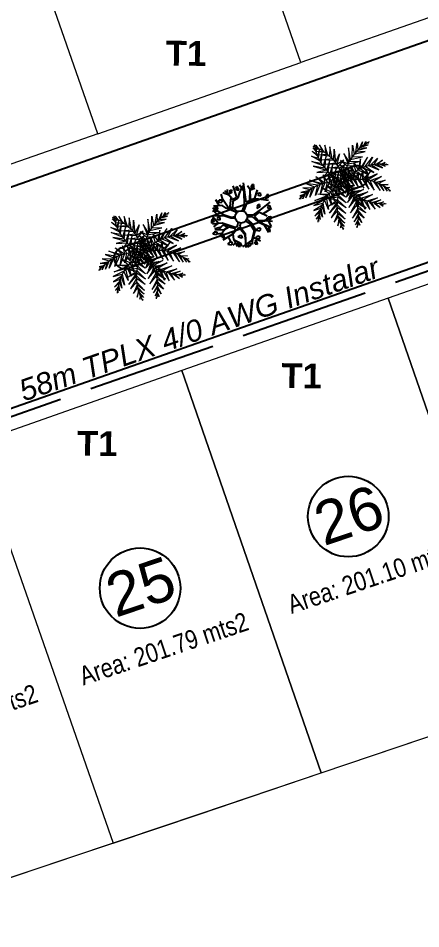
# Model space of a CAD drawing. Extents: x 604418 to 606014, y 1310869 to 1312555.
# Drawn here: x 605744.37 to 605763.08, y 1311073.15 to 1311115.45 of the extents above; entities that cross this region are included whole.
import ezdxf

# ---------------------------------------------------------------- set-up
doc = ezdxf.new("R2010")
doc.units = 0
doc.header["$MEASUREMENT"] = 0
doc.linetypes.add('ACAD_ISO02W100', pattern=[15, 12, -3])
doc.linetypes.add('HIDDEN', pattern=[0.375, 0.25, -0.125])
doc.layers.get('0').update_dxf_attribs({"color": 10})
doc.layers.add('1-Cartografia', color=7, linetype='Continuous', lineweight=13)
doc.layers.add('LBT a Instalar', color=6, linetype='HIDDEN', lineweight=9)
for name, color, linetype in [('ARBOLES', 102, 'Continuous'), ('DETALLES', 7, 'Continuous'), ('PALME-1', 82, 'Continuous')]:
    doc.layers.add(name, color=color, linetype=linetype)
doc.styles.add('ROTULOS', font='arial.ttf', dxfattribs={"height": 3})
doc.styles.add('TSN - Arial Narrow', font='ARIALN.TTF')

# ---------------------------------------------------------------- blocks, each defined once
blk = doc.blocks.new('A$C48C97B70')
at = {"layer": 'PALME-1', "lineweight": 5}
for p, q in [((2.072, 6.54), (2.171, 6.533)), ((2.216, 6.497), (2.072, 6.54)), ((2.109, 6.384), (2.41, 6.325)), ((2.556, 6.176), (2.109, 6.384)), ((2.171, 6.148), (2.687, 6.026)), ((2.793, 5.89), (2.171, 6.148)), ((2.315, 6.6), (2.309, 6.418)), ((2.41, 6.325), (2.315, 6.6)), ((2.552, 6.547), (2.605, 6.122)), ((2.687, 6.026), (2.552, 6.547)), ((2.903, 6.407), (2.793, 5.89)), ((2.912, 5.72), (2.903, 6.407)), ((3.221, 6.198), (3.009, 5.561)), ((3.129, 5.334), (3.221, 6.198)), ((3.21, 5.152), (3.477, 5.948)), ((3.477, 5.948), (3.277, 4.976)), ((2.251, 5.877), (2.912, 5.72)), ((3.009, 5.561), (2.251, 5.877)), ((2.388, 5.472), (3.129, 5.334)), ((3.21, 5.152), (2.388, 5.472)), ((3.277, 4.976), (3.756, 5.506)), ((3.756, 5.506), (3.328, 4.818)), ((2.535, 5.1), (3.277, 4.976)), ((3.328, 4.818), (2.535, 5.1)), ((2.683, 4.767), (3.377, 4.635)), ((3.409, 4.484), (2.683, 4.767)), ((3.909, 4.977), (3.328, 4.818)), ((3.377, 4.635), (3.909, 4.977)), ((3.925, 4.65), (3.409, 4.484)), ((3.435, 4.33), (3.925, 4.65)), ((5.099, 4.709), (4.7, 4.004)), ((4.863, 4.035), (5.099, 4.709)), ((5.621, 4.675), (4.863, 4.035)), ((5.049, 4.06), (5.621, 4.675)), ((0.788, 4.157), (1.318, 3.745)), ((1.572, 3.782), (0.788, 4.157)), ((1.109, 4.315), (1.959, 3.803)), ((1.771, 3.798), (1.109, 4.315)), ((1.619, 4.431), (2.125, 3.798)), ((1.959, 3.803), (1.619, 4.431)), ((2.169, 4.399), (2.125, 3.798)), ((2.314, 3.783), (2.169, 4.399)), ((2.483, 4.305), (2.467, 3.763)), ((2.621, 3.736), (2.483, 4.305)), ((2.742, 4.179), (2.773, 3.702)), ((2.911, 3.665), (2.742, 4.179)), ((2.871, 4.392), (3.435, 4.33)), ((3.454, 4.176), (2.871, 4.392)), ((2.956, 4.034), (3.027, 3.628)), ((3.19, 3.57), (2.956, 4.034)), ((3.012, 4.138), (3.464, 4.032)), ((3.469, 3.911), (3.012, 4.138)), ((3.893, 4.364), (3.454, 4.176)), ((3.464, 4.032), (3.893, 4.364)), ((3.468, 3.739), (3.827, 4.113)), ((3.827, 4.113), (3.469, 3.911)), ((3.685, 3.61), (3.842, 4.104)), ((3.842, 4.104), (3.836, 3.693)), ((3.945, 3.747), (4.03, 4.282)), ((4.03, 4.282), (4.076, 3.806)), ((4.221, 3.864), (4.266, 4.448)), ((4.266, 4.448), (4.368, 3.915)), ((4.516, 3.959), (4.561, 4.59)), ((4.561, 4.59), (4.7, 4.004)), ((4.7, 4.004), (5.327, 3.442)), ((5.327, 3.442), (4.863, 4.035)), ((5.049, 4.06), (5.724, 3.492)), ((5.248, 4.076), (5.963, 4.571)), ((5.724, 3.492), (5.248, 4.076)), ((5.963, 4.571), (5.505, 4.079)), ((5.505, 4.079), (6.145, 3.565)), ((5.691, 4.07), (6.298, 4.391)), ((6.145, 3.565), (5.691, 4.07)), ((6.298, 4.391), (5.897, 4.047)), ((5.897, 4.047), (6.422, 3.625)), ((6.068, 4.019), (6.59, 4.15)), ((6.422, 3.625), (6.068, 4.019)), ((6.59, 4.15), (6.19, 3.993)), ((6.261, 3.976), (6.658, 3.683)), ((6.462, 3.919), (6.749, 3.967)), ((6.749, 3.967), (6.592, 3.874)), ((0.172, 3.309), (0.083, 3.188)), ((0.108, 3.437), (0.277, 3.37)), ((0.398, 3.434), (0.108, 3.437)), ((0.236, 3.642), (0.655, 3.551)), ((0.772, 3.596), (0.236, 3.642)), ((0.588, 3.523), (0.242, 3.171)), ((0.242, 3.171), (0.398, 3.434)), ((0.485, 3.926), (0.936, 3.651)), ((1.136, 3.706), (0.485, 3.926)), ((0.936, 3.651), (0.485, 3.15)), ((0.485, 3.15), (0.772, 3.596)), ((1.318, 3.745), (0.768, 3.135)), ((0.768, 3.135), (1.136, 3.706)), ((1.771, 3.798), (1.195, 3.13)), ((1.195, 3.13), (1.572, 3.782)), ((1.595, 3.144), (1.959, 3.803)), ((2.125, 3.798), (1.595, 3.144)), ((1.958, 3.173), (2.314, 3.783)), ((2.467, 3.763), (1.958, 3.173)), ((2.375, 3.225), (2.621, 3.736)), ((2.773, 3.702), (2.375, 3.225)), ((2.661, 3.273), (2.911, 3.665)), ((3.027, 3.628), (2.661, 3.273)), ((2.982, 3.339), (3.19, 3.57)), ((3.302, 3.524), (2.982, 3.339)), ((3.181, 3.857), (3.468, 3.739)), ((3.462, 3.617), (3.181, 3.857)), ((3.333, 3.347), (3.387, 2.981)), ((3.494, 3.304), (3.845, 3.186)), ((3.581, 3.546), (3.927, 3.415)), ((3.927, 3.415), (3.685, 3.61)), ((3.836, 3.693), (4.254, 3.401)), ((4.254, 3.401), (3.945, 3.747)), ((4.076, 3.806), (4.544, 3.399)), ((4.544, 3.399), (4.221, 3.864)), ((4.368, 3.915), (4.964, 3.413)), ((4.964, 3.413), (4.516, 3.959)), ((6.658, 3.683), (6.462, 3.919)), ((6.706, 3.831), (6.813, 3.725)), ((6.813, 3.725), (6.759, 3.809)), ((0.083, 3.188), (0.123, 3.278)), ((2.305, 2.87), (2.804, 2.657)), ((2.885, 2.79), (2.305, 2.87)), ((2.517, 3.065), (2.973, 2.919)), ((3.058, 3.034), (2.517, 3.065)), ((3.248, 3.258), (2.731, 3.212)), ((2.731, 3.212), (3.134, 3.129)), ((2.804, 2.657), (3.166, 1.967)), ((3.27, 2.374), (2.885, 2.79)), ((2.973, 2.919), (3.27, 2.374)), ((3.331, 2.658), (3.058, 3.034)), ((3.134, 3.129), (3.331, 2.658)), ((3.387, 2.981), (3.248, 3.258)), ((3.534, 3.189), (3.34, 2.708)), ((3.34, 2.708), (3.598, 3.029)), ((3.647, 2.918), (3.373, 2.451)), ((3.373, 2.451), (3.71, 2.789)), ((3.785, 2.652), (3.45, 2.173)), ((3.845, 3.186), (3.534, 3.189)), ((3.598, 3.029), (4.106, 2.989)), ((4.106, 2.989), (3.647, 2.918)), ((3.71, 2.789), (4.331, 2.805)), ((4.331, 2.805), (3.785, 2.652)), ((1.792, 1.596), (2.581, 2.199)), ((2.516, 2.023), (1.792, 1.596)), ((1.871, 2.113), (2.646, 2.352)), ((2.581, 2.199), (1.871, 2.113)), ((2.103, 2.613), (2.646, 2.352)), ((2.729, 2.522), (2.103, 2.613)), ((2.516, 2.023), (2.926, 1.242)), ((3.06, 1.619), (2.581, 2.199)), ((2.646, 2.352), (3.06, 1.619)), ((3.166, 1.967), (2.729, 2.522)), ((3.45, 2.173), (3.866, 2.519)), ((3.953, 2.391), (3.586, 1.876)), ((3.586, 1.876), (4.066, 2.239)), ((3.866, 2.519), (4.646, 2.527)), ((3.926, 1.441), (4.066, 2.239)), ((4.172, 2.112), (3.926, 1.441)), ((4.646, 2.527), (3.953, 2.391)), ((4.066, 2.239), (4.908, 2.274)), ((4.908, 2.274), (4.172, 2.112)), ((4.35, 1.136), (4.172, 2.112)), ((4.3, 1.974), (5.183, 1.983)), ((5.183, 1.983), (4.444, 1.835)), ((2.457, 1.832), (1.821, 1.24)), ((1.821, 1.24), (2.399, 1.582)), ((2.369, 1.398), (1.925, 0.874)), ((2.764, 0.846), (2.369, 1.398)), ((2.399, 1.582), (2.764, 0.846)), ((2.926, 1.242), (2.457, 1.832)), ((4.3, 1.974), (4.35, 1.136)), ((4.444, 1.835), (4.68, 0.999)), ((4.68, 0.999), (4.639, 1.669)), ((4.639, 1.669), (5.461, 1.659)), ((5.461, 1.659), (4.789, 1.558)), ((4.789, 1.558), (5.053, 0.924)), ((5.053, 0.924), (4.963, 1.444)), ((4.963, 1.444), (5.636, 1.437)), ((5.636, 1.437), (5.112, 1.358)), ((5.112, 1.358), (5.431, 0.925)), ((1.925, 0.874), (2.347, 1.192)), ((2.338, 1.019), (2.097, 0.538)), ((2.097, 0.538), (2.337, 0.894)), ((2.647, 0.589), (2.338, 1.019)), ((2.338, 0.821), (2.539, 0.37)), ((2.347, 1.192), (2.647, 0.589)), ((5.431, 0.925), (5.223, 1.3)), ((5.289, 1.268), (5.782, 1.241)), ((5.782, 1.241), (5.48, 1.184)), ((5.48, 1.184), (5.67, 0.964)), ((5.67, 0.964), (5.609, 1.136)), ((5.724, 1.097), (5.874, 1.11)), ((5.874, 1.11), (5.78, 1.08)), ((2.351, 0.612), (2.242, 0.343)), ((2.242, 0.343), (2.366, 0.476)), ((2.539, 0.37), (2.351, 0.612)), ((2.384, 0.355), (2.464, 0.229)), ((2.464, 0.229), (2.394, 0.298))]:
    blk.add_line(p, q, dxfattribs=at)
for points in [[(2.17, 6.478), (2.241, 6.61), (2.176, 6.535)], [(2.17, 5.812), (1.897, 6.276), (2.16, 5.937)], [(2.155, 6.219), (2.027, 6.48), (2.16, 6.356)], [(2.156, 6.01), (2.325, 6.474), (2.155, 6.219)], [(2.191, 5.641), (2.448, 6.263), (2.17, 5.812)], [(2.271, 5.255), (2.584, 6.015), (2.227, 5.436)], [(2.346, 5.01), (1.67, 5.556), (2.271, 5.255)], [(2.227, 5.436), (1.748, 5.928), (2.191, 5.641)], [(2.418, 4.824), (2.773, 5.631), (2.346, 5.01)], [(4.256, 4.754), (4.053, 5.439), (4.142, 4.634)], [(4.393, 4.884), (4.496, 5.717), (4.256, 4.754)], [(4.545, 5.014), (4.834, 5.833), (4.75, 5.166)], [(4.907, 5.267), (5.211, 5.884), (5.087, 5.37)], [(5.087, 5.37), (5.76, 5.335), (5.242, 5.447)], [(5.242, 5.447), (5.588, 5.859), (5.357, 5.498)], [(5.424, 5.526), (5.918, 5.521), (5.621, 5.597)], [(5.621, 5.597), (5.824, 5.804), (5.752, 5.637)], [(5.87, 5.669), (6.018, 5.646), (5.926, 5.682)], [(2.418, 4.824), (1.666, 5.198), (2.495, 4.652)], [(2.495, 4.652), (1.781, 4.688), (2.57, 4.504)], [(2.57, 4.504), (2.932, 5.265), (2.495, 4.652)], [(2.749, 4.211), (3.062, 4.925), (2.665, 4.34)], [(3.836, 4.239), (3.531, 4.739), (3.925, 4.367)], [(4.019, 4.489), (3.686, 5.027), (4.142, 4.634)], [(4.142, 4.634), (4.98, 4.546), (4.256, 4.754)], [(4.393, 4.884), (5.273, 4.819), (4.545, 5.014)], [(4.75, 5.166), (5.571, 5.125), (4.907, 5.267)], [(2.665, 4.34), (2.047, 4.205), (2.57, 4.504)], [(2.84, 4.084), (2.267, 3.963), (2.749, 4.211)], [(3.03, 3.852), (2.492, 3.783), (2.936, 3.961)], [(2.936, 3.961), (3.195, 4.526), (2.84, 4.084)], [(3.112, 3.763), (3.275, 4.247), (3.03, 3.852)], [(3.551, 3.72), (3.388, 4.212), (3.624, 3.876)], [(3.681, 3.983), (3.437, 4.467), (3.752, 4.108)], [(3.624, 3.876), (4.134, 3.884), (3.681, 3.983)], [(3.752, 4.108), (4.371, 4.052), (3.836, 4.239)], [(3.925, 4.367), (4.703, 4.31), (4.019, 4.489)], [(2.338, 3.057), (1.86, 3.471), (2.176, 2.959)], [(2.614, 3.199), (2.169, 3.579), (2.474, 3.131)], [(2.892, 3.311), (2.453, 3.629), (2.757, 3.26)], [(3.173, 3.397), (2.712, 3.637), (3.007, 3.35)], [(3.235, 3.642), (2.716, 3.653), (3.112, 3.763)], [(3.007, 3.35), (2.918, 2.847), (2.892, 3.311)], [(3.291, 3.426), (3.14, 3.089), (3.173, 3.397)], [(3.325, 3.56), (3.354, 3.929), (3.235, 3.642)], [(3.524, 3.316), (3.359, 2.985), (3.577, 3.207)], [(3.504, 3.607), (3.861, 3.703), (3.551, 3.72)], [(3.608, 3.461), (3.828, 3.163), (3.73, 3.458)], [(3.73, 3.458), (4.128, 3.79), (3.902, 3.447)], [(3.902, 3.447), (4.096, 2.975), (4.023, 3.434)], [(4.023, 3.434), (4.383, 3.838), (4.165, 3.413)], [(4.165, 3.413), (4.34, 2.817), (4.318, 3.383)], [(4.318, 3.383), (4.671, 3.85), (4.469, 3.347)], [(4.469, 3.347), (4.701, 2.603), (4.618, 3.304)], [(4.618, 3.304), (4.996, 3.811), (4.797, 3.243)], [(4.951, 3.181), (5.513, 3.622), (4.797, 3.243)], [(5.122, 3.102), (5.935, 3.312), (4.951, 3.181)], [(1.889, 2.751), (1.05, 2.782), (2.039, 2.865)], [(2.039, 2.865), (1.395, 3.175), (2.176, 2.959)], [(1.889, 2.751), (1.814, 1.872), (1.737, 2.622)], [(2.176, 2.959), (2.13, 2.118), (2.039, 2.865)], [(2.474, 3.131), (2.407, 2.354), (2.338, 3.057)], [(2.757, 3.26), (2.714, 2.641), (2.614, 3.199)], [(3.735, 2.799), (3.284, 2.372), (3.778, 2.649)], [(3.645, 3.048), (3.314, 2.661), (3.689, 2.935)], [(3.577, 3.207), (4.054, 3.003), (3.645, 3.048)], [(3.689, 2.935), (4.213, 2.799), (3.735, 2.799)], [(3.778, 2.649), (4.355, 2.548), (3.815, 2.498)], [(4.797, 3.243), (5.023, 2.432), (4.951, 3.181)], [(5.122, 3.102), (5.384, 2.259), (5.298, 3.008)], [(5.298, 3.008), (6.166, 3.04), (5.516, 2.873)], [(5.516, 2.873), (5.778, 2.094), (5.667, 2.764)], [(5.667, 2.764), (6.352, 2.708), (5.829, 2.634)], [(1.198, 2.002), (0.737, 1.726), (1.13, 1.897)], [(1.429, 2.305), (0.772, 2.102), (1.299, 2.143)], [(1.737, 2.622), (0.883, 2.467), (1.554, 2.443)], [(1.299, 2.143), (1.227, 1.473), (1.198, 2.002)], [(1.554, 2.443), (1.465, 1.626), (1.429, 2.305)], [(3.872, 2.159), (3.253, 1.588), (3.887, 1.994)], [(3.815, 2.498), (3.259, 1.952), (3.845, 2.347)], [(3.845, 2.347), (4.468, 2.241), (3.872, 2.159)], [(3.887, 1.994), (4.536, 1.694), (3.872, 2.159)], [(3.895, 1.806), (4.452, 1.178), (3.887, 1.994)], [(5.829, 2.634), (6.043, 1.995), (5.957, 2.518)], [(5.957, 2.518), (6.468, 2.348), (6.047, 2.431)], [(6.097, 2.378), (6.274, 1.917), (6.236, 2.221)], [(6.236, 2.221), (6.503, 2.108), (6.321, 2.114)], [(6.394, 2.016), (6.426, 1.87), (6.427, 1.969)], [(0.99, 1.652), (0.753, 1.484), (0.93, 1.529)], [(0.88, 1.418), (0.879, 1.268), (0.858, 1.364)], [(1.092, 1.835), (1.018, 1.347), (0.99, 1.652)], [(3.895, 1.806), (3.264, 1.188), (3.891, 1.606)], [(3.87, 1.351), (3.296, 0.762), (3.843, 1.166)], [(3.891, 1.606), (4.315, 0.848), (3.87, 1.351)], [(3.8, 0.963), (3.329, 0.481), (3.756, 0.796)], [(3.756, 0.796), (3.836, 0.264), (3.718, 0.676)], [(3.843, 1.166), (4.104, 0.531), (3.8, 0.963)], [(3.694, 0.607), (3.365, 0.24), (3.618, 0.413)], [(3.507, 0.179), (3.392, 0.083), (3.48, 0.128)], [(3.618, 0.413), (3.639, 0.123), (3.562, 0.288)]]:
    blk.add_lwpolyline(points, dxfattribs=at)
for centre, start, end in [((5.589, 6.144), 171.01045, 231.44645), ((6.694, 2.334), 100.47619, 160.91219), ((4.041, 0.074), 99.94926, 160.38526), ((0.46, 1.763), 329.11631, 29.5523), ((3.594, 0.025), 32.00062, 92.43661)]:
    blk.add_arc(centre, 3.435, start, end, dxfattribs=at)
at = {"layer": 'PALME-1', "lineweight": 5, "extrusion": (0, 0, -1)}
for centre, major_axis, start_param, end_param in [((0.035, 3.843), (2.429, 2.429), -0.156897, 0.89791), ((1.947, 0.368), (-2.429, 2.429), 0.182844, 1.237651), ((5.421, 0.645), (-2.429, 2.429), 0.173647, 1.228454), ((5.771, 0.927), (2.429, 2.429), 3.700109, 4.754916), ((6.759, 4.372), (-2.429, 2.429), 4.173367, 5.228174)]:
    blk.add_ellipse(centre, major_axis=major_axis, ratio=1, start_param=start_param, end_param=end_param, dxfattribs=at)
blk = doc.blocks.new('p_arbol04')
at = {"layer": 'ARBOLES'}
for p, q in [((-1.138, 1.515), (-1.476, 1.85)), ((-1.41, 1.113), (-1.364, 1.898)), ((-1.003, 0.765), (-1.206, 2.042)), ((-0.408, 1.55), (-1.03, 2.13)), ((-0.623, 1.751), (-0.408, 2.362)), ((-0.178, 0.97), (0.051, 1.875)), ((0.051, 1.875), (0.346, 2.362)), ((0.761, 1.696), (0.543, 2.316)), ((0.739, 1.388), (0.805, 2.293)), ((0.772, 1.945), (1.1, 2.177)), ((0.778, 1.371), (0.783, 1.942)), ((1.121, 1.006), (1.721, 1.988)), ((-1.718, 0.414), (-2.406, 1.04)), ((-1.98, 0.646), (-1.849, 1.574)), ((-1.07, 0.749), (-1.815, 1.547)), ((-0.375, 1.086), (-0.408, 1.55)), ((-0.047, 0.205), (-0.375, 1.086)), ((-0.014, 0.623), (-0.178, 0.97)), ((0.018, 0.878), (0.739, 1.388)), ((0.117, 0.646), (0.608, 1.04)), ((0.608, 1.04), (1.158, 0.873)), ((0.636, 1.196), (0.778, 1.371)), ((0.704, 1.166), (0.636, 1.196)), ((0.708, 1.165), (1.121, 1.006)), ((1.158, 0.873), (1.571, 1.059)), ((2.581, 1.481), (1.362, 0.043)), ((1.571, 1.059), (2.283, 1.298)), ((1.984, 0.831), (2.181, 1.574)), ((1.984, 0.831), (2.41, 1.295)), ((2.541, 0.507), (2.64, 0.947)), ((-2.489, -0.25), (-2.832, 0.066)), ((-2.144, -0.12), (-2.668, 0.507)), ((-2.077, 0.227), (-2.603, 0.599)), ((-2.079, 0.738), (-2.537, 0.808)), ((-1.768, 0.206), (-2.439, 0.251)), ((-1.768, 0.206), (-1.62, -0.236)), ((-1.194, -0.839), (-1.718, 0.414)), ((-0.777, 0.094), (-1.07, 0.749)), ((-0.71, 0.11), (-1.003, 0.765)), ((-0.515, -0.225), (-0.777, 0.094)), ((-0.425, -0.127), (-0.71, 0.11)), ((-0.057, 0.021), (-0.047, 0.205)), ((-0.014, 0.623), (0.018, 0.878)), ((0.136, -0.002), (0.117, 0.646)), ((1.034, -0.05), (1.984, 0.831)), ((1.362, 0.043), (1.722, -0.143)), ((1.722, -0.143), (2.541, 0.507)), ((1.82, -0.189), (2.383, 0.381)), ((2.541, 0.507), (2.934, 0.275)), ((-1.882, -1.048), (-2.898, -0.746)), ((-2.046, -0.213), (-2.865, -0.282)), ((-1.62, -0.236), (-2.144, -0.12)), ((-1.554, -0.375), (-2.046, -0.213)), ((-1.259, -0.955), (-1.554, -0.375)), ((-0.866, -0.885), (-1.194, -0.839)), ((-0.866, -0.885), (-0.616, -0.706)), ((0.496, -0.29), (1.034, -0.05)), ((0.551, -0.431), (1.132, -0.189)), ((1.132, -0.189), (1.362, -0.12)), ((1.362, -0.12), (2.246, -0.468)), ((1.82, -0.189), (2.214, -0.352)), ((2.214, -0.352), (3, -0.027)), ((2.246, -0.468), (2.934, -1.488)), ((-2.313, -0.92), (-2.505, -1.372)), ((-2.144, -1.465), (-2.439, -2.184)), ((-2.153, -1.476), (-1.98, -2.161)), ((-1.816, -1.071), (-2.144, -1.465)), ((-1.259, -0.978), (-1.882, -1.048)), ((-0.995, -1.071), (-1.816, -1.071)), ((-0.925, -1.07), (-1.039, -1.872)), ((-0.995, -1.07), (-0.925, -1.07)), ((-0.803, -1.07), (-0.978, -1.928)), ((-0.803, -1.071), (-0.801, -1.071)), ((-0.53, -0.911), (-0.801, -1.071)), ((0.018, -1.72), (-0.178, -2.393)), ((0.182, -1.72), (-0.047, -2.416)), ((-0.036, -1.178), (0.018, -1.72)), ((0.182, -1.14), (0.182, -1.72)), ((0.394, -1.003), (0.706, -1.349)), ((0.866, -1.332), (0.474, -0.903)), ((0.706, -1.349), (0.706, -2.138)), ((0.87, -1.512), (0.805, -2.045)), ((0.866, -1.332), (1.886, -1.558)), ((0.87, -1.512), (1.493, -1.628)), ((1.493, -1.628), (1.722, -2.416)), ((1.886, -1.558), (2.902, -1.744)), ((-2.287, -1.813), (-2.636, -1.813)), ((-1.98, -2.161), (-2.144, -2.509)), ((-1.03, -2.857), (-2.144, -2.602)), ((-0.978, -1.928), (-1.955, -2.892)), ((-1.525, -2.442), (-1.759, -2.685)), ((-1.152, -2.045), (-1.536, -2.447)), ((-0.047, -2.416), (-1.194, -2.973)), ((-1.039, -1.872), (-1.152, -2.045)), ((-0.178, -2.393), (-1.03, -2.857)), ((0.706, -2.138), (0.87, -2.787)), ((0.805, -2.045), (1.165, -2.44)), ((0.805, -2.231), (1.132, -3.437)), ((0.805, -2.231), (1.328, -2.67)), ((1.165, -2.44), (1.657, -3.135)), ((1.591, -1.966), (2.574, -2.254)), ((-0.735, -2.764), (-0.539, -3.53)), ((0.87, -2.787), (0.608, -3.553)), ((1.427, -2.811), (1.198, -3.367))]:
    blk.add_line(p, q, dxfattribs=at)
at = {"layer": 'ARBOLES', "color": 1}
for p, q in [((-0.965, 2.011), (-1.091, 1.802)), ((-1.091, 1.802), (-0.979, 1.616)), ((-0.979, 1.616), (-0.829, 1.802)), ((-0.965, 2.011), (-0.866, 1.988)), ((-0.829, 1.802), (-0.866, 1.988)), ((-0.431, 2.094), (-0.267, 1.802)), ((-0.431, 2.094), (-0.229, 2.094)), ((-0.267, 1.802), (-0.042, 1.802)), ((-0.079, 1.961), (-0.229, 2.094)), ((-0.042, 1.802), (-0.079, 1.961)), ((1.008, 1.882), (0.858, 1.749)), ((1.196, 1.935), (1.008, 1.882)), ((1.308, 1.855), (1.196, 1.935)), ((1.271, 1.722), (1.308, 1.855)), ((-2.254, 1.324), (-2.404, 1.191)), ((-2.404, 1.191), (-2.179, 1.138)), ((-2.066, 1.377), (-2.254, 1.324)), ((-2.179, 1.138), (-1.991, 1.165)), ((-1.954, 1.298), (-2.066, 1.377)), ((-1.991, 1.165), (-1.954, 1.298)), ((-1.691, 1.085), (-1.729, 0.953)), ((-1.729, 0.953), (-1.616, 0.767)), ((-1.541, 1.112), (-1.691, 1.085)), ((-1.579, 0.793), (-1.466, 0.899)), ((-1.466, 0.899), (-1.541, 1.112)), ((0.858, 1.749), (1.083, 1.696)), ((1.083, 1.696), (1.271, 1.722)), ((1.772, 1.719), (1.646, 1.51)), ((1.646, 1.51), (1.758, 1.324)), ((1.758, 1.324), (1.908, 1.51)), ((1.772, 1.719), (1.87, 1.696)), ((1.908, 1.51), (1.87, 1.696)), ((-3.093, 0.395), (-2.928, 0.103)), ((-3.093, 0.395), (-2.891, 0.395)), ((-2.928, 0.103), (-2.703, 0.103)), ((-2.741, 0.262), (-2.891, 0.395)), ((-2.703, 0.103), (-2.741, 0.262)), ((-1.616, 0.767), (-1.579, 0.793)), ((2.808, 0.634), (2.658, 0.501)), ((2.658, 0.501), (2.883, 0.448)), ((2.995, 0.687), (2.808, 0.634)), ((2.883, 0.448), (3.07, 0.475)), ((3.108, 0.608), (2.995, 0.687)), ((3.07, 0.475), (3.108, 0.608)), ((-2.614, -0.298), (-2.741, -0.507)), ((-2.741, -0.507), (-2.628, -0.693)), ((-2.628, -0.693), (-2.479, -0.507)), ((-2.614, -0.298), (-2.516, -0.322)), ((-2.479, -0.507), (-2.516, -0.322)), ((2.695, -0.322), (2.658, -0.454)), ((2.658, -0.454), (2.77, -0.64)), ((2.845, -0.295), (2.695, -0.322)), ((2.77, -0.64), (2.808, -0.613)), ((2.808, -0.613), (2.92, -0.507)), ((2.92, -0.507), (2.845, -0.295)), ((-2.868, -1.357), (-2.703, -1.649)), ((-2.868, -1.357), (-2.666, -1.357)), ((-2.703, -1.649), (-2.479, -1.649)), ((-2.516, -1.489), (-2.666, -1.357)), ((-2.479, -1.649), (-2.516, -1.489)), ((-1.669, -1.683), (-1.552, -1.621)), ((-1.61, -1.869), (-1.669, -1.683)), ((-1.552, -1.621), (-1.406, -1.724)), ((-1.406, -1.724), (-1.406, -1.869)), ((1.758, -1.091), (1.608, -1.224)), ((1.608, -1.224), (1.833, -1.277)), ((1.945, -1.038), (1.758, -1.091)), ((1.833, -1.277), (2.02, -1.251)), ((2.058, -1.118), (1.945, -1.038)), ((2.02, -1.251), (2.058, -1.118)), ((3.033, -1.091), (2.883, -1.224)), ((2.883, -1.224), (3.108, -1.277)), ((3.22, -1.038), (3.033, -1.091)), ((3.108, -1.277), (3.295, -1.251)), ((3.333, -1.118), (3.22, -1.038)), ((3.295, -1.251), (3.333, -1.118)), ((-2.239, -2.024), (-2.366, -2.233)), ((-2.366, -2.233), (-2.254, -2.418)), ((-2.254, -2.418), (-2.104, -2.233)), ((-2.239, -2.024), (-2.141, -2.047)), ((-2.104, -2.233), (-2.141, -2.047)), ((-1.523, -2.014), (-1.61, -1.869)), ((-1.406, -1.869), (-1.523, -2.014)), ((-0.019, -2.525), (0.146, -2.817)), ((-0.019, -2.525), (0.183, -2.525)), ((0.333, -2.657), (0.183, -2.525)), ((0.371, -2.817), (0.333, -2.657)), ((1.481, -2.551), (1.646, -2.843)), ((1.481, -2.551), (1.683, -2.551)), ((1.833, -2.684), (1.683, -2.551)), ((2.395, -1.834), (2.358, -1.967)), ((2.358, -1.967), (2.47, -2.153)), ((2.545, -1.808), (2.395, -1.834)), ((2.47, -2.153), (2.508, -2.126)), ((2.508, -2.126), (2.62, -2.02)), ((2.62, -2.02), (2.545, -1.808)), ((-1.654, -2.896), (-1.804, -3.029)), ((-1.804, -3.029), (-1.579, -3.082)), ((-1.466, -2.843), (-1.654, -2.896)), ((-1.579, -3.082), (-1.391, -3.055)), ((-1.354, -2.923), (-1.466, -2.843)), ((-1.391, -3.055), (-1.354, -2.923)), ((-1.194, -2.973), (-1.325, -3.182)), ((-0.979, -3.162), (-1.091, -3.347)), ((-1.091, -3.347), (-0.979, -3.533)), ((-0.866, -3.162), (-0.979, -3.135)), ((-0.979, -3.533), (-0.829, -3.347)), ((-0.829, -3.347), (-0.866, -3.162)), ((-0.656, -2.976), (-0.491, -3.268)), ((-0.656, -2.976), (-0.454, -2.976)), ((-0.491, -3.268), (-0.267, -3.268)), ((-0.304, -3.109), (-0.454, -2.976)), ((-0.267, -3.268), (-0.304, -3.109)), ((0.146, -2.817), (0.371, -2.817)), ((0.797, -3.245), (0.671, -3.454)), ((0.671, -3.454), (0.783, -3.639)), ((0.783, -3.639), (0.933, -3.454)), ((0.797, -3.245), (0.896, -3.268)), ((0.933, -3.454), (0.896, -3.268)), ((1.646, -2.843), (1.87, -2.843)), ((1.87, -2.843), (1.833, -2.684))]:
    blk.add_line(p, q, dxfattribs=at)
at = {"layer": 'ARBOLES'}
blk.add_circle((-0.03, -0.578), 0.6, dxfattribs=at)

msp = doc.modelspace()

# ---------------------------------------------------------------- linework, layer by layer
at = {"color": 32}
for p, q in [((605776.595, 1311119.021), (605729.732, 1311102.589)), ((605795.382, 1311115.317), (605714.402, 1311086.923)), ((605749.154, 1311104.782), (605759.955, 1311108.569)), ((605749.485, 1311103.838), (605760.286, 1311107.625))]:
    msp.add_line(p, q, dxfattribs=at)
at = {"color": 254}
for centre in [(605759.71, 1311092.3), (605750.034, 1311088.973)]:
    msp.add_circle(centre, 1.872, dxfattribs=at)
at = {"color": 32}
for centre, start, end in [((605760.121, 1311108.097), 289.3187, 109.3187), ((605749.32, 1311104.31), 109.3187, 289.3187)]:
    msp.add_arc(centre, 0.5, start, end, dxfattribs=at)
at = {"layer": '1-Cartografia', "color": 9, "true_color": 0xc7c8ca}
for p, q in [((605757.506, 1311113.39), (605754.199, 1311122.828)), ((605776.381, 1311120.005), (605757.506, 1311113.39)), ((605748.069, 1311110.083), (605744.762, 1311119.52)), ((605748.069, 1311110.083), (605757.506, 1311113.39)), ((605748.069, 1311110.083), (605729.195, 1311103.468)), ((605746.864, 1311076.485), (605752.789, 1311078.474))]:
    msp.add_line(p, q, dxfattribs=at)
for points in [[(605708.485, 1311096.21), (605704.239, 1311102.873), (605697.64, 1311113.045), (605690.446, 1311124.087), (605676.139, 1311146.142), (605672.76, 1311154.111), (605676.387, 1311156.002), (605686.327, 1311158.617), (605704.318, 1311161.942), (605727.13, 1311166.559), (605756.065, 1311171.623), (605786.791, 1311177.308), (605793.742, 1311153.319), (605805.935, 1311112.954), (605810.65, 1311097.751), (605775.99, 1311086.21), (605768.7, 1311083.85), (605752.789, 1311078.474), (605726.144, 1311069.527), (605719.383, 1311079.105), (605714.933, 1311086.089)], [(605708.485, 1311096.21), (605704.239, 1311102.873), (605697.64, 1311113.045), (605690.446, 1311124.087), (605676.139, 1311146.142), (605672.76, 1311154.111), (605676.387, 1311156.002), (605686.327, 1311158.617), (605704.318, 1311161.942), (605727.13, 1311166.559), (605756.065, 1311171.623), (605786.791, 1311177.308), (605793.742, 1311153.319), (605805.935, 1311112.954), (605810.65, 1311097.751), (605775.99, 1311086.21), (605768.7, 1311083.85), (605752.789, 1311078.474), (605726.144, 1311069.527), (605719.383, 1311079.105), (605714.933, 1311086.089)], [(605768.091, 1311083.645), (605768.7, 1311083.85), (605775.99, 1311086.21), (605777.685, 1311086.775), (605771.091, 1311105.78), (605761.57, 1311102.442), (605768.091, 1311083.645)], [(605758.456, 1311080.389), (605768.091, 1311083.644), (605761.57, 1311102.442), (605751.972, 1311099.077), (605758.456, 1311080.389)], [(605751.972, 1311099.077), (605742.29, 1311095.682), (605748.785, 1311077.13), (605752.789, 1311078.474), (605758.456, 1311080.389), (605751.972, 1311099.077)], [(605732.644, 1311092.3), (605742.29, 1311095.682), (605748.786, 1311077.129), (605739.041, 1311073.858), (605732.644, 1311092.3)]]:
    msp.add_lwpolyline(points, dxfattribs=at)
at = {"layer": 'DETALLES', "color": 1, "linetype": 'ACAD_ISO02W100', "ltscale": 0.5}
msp.add_line((605726.514, 1311090.813), (605779.524, 1311109.351), dxfattribs=at)

# ---------------------------------------------------------------- block references
at = {"layer": 'ARBOLES', "xscale": 0.4775430794720562, "yscale": 0.4775430794720562, "zscale": 0.4775430794720562, "rotation": 48.57546149059794}
msp.add_blockref('p_arbol04', (605754.535, 1311106.413), dxfattribs=at)
at = {"layer": 'PALME-1', "xscale": -0.6407901816258526, "yscale": 0.6407901816258526, "zscale": 0.6407901816258526, "rotation": 61.92829961941003}
for p in [(605762.497, 1311108.746), (605753.173, 1311105.441)]:
    msp.add_blockref('A$C48C97B70', p, dxfattribs=at)

# ---------------------------------------------------------------- texts
at = {"color": 254, "style": 'ROTULOS'}
for s, p in [('26', (605758.574, 1311090.921)), ('25', (605748.898, 1311087.594))]:
    msp.add_text(s, height=2.0142, rotation=18.5755, dxfattribs=at).set_placement(p)
at = {"color": 152, "true_color": 0x2776bb, "char_height": 1.1523, "attachment_point": 1, "rotation": 359.2488}
for insert in [(605751.241, 1311114.408, -198.6), (605756.611, 1311099.426, -198.6), (605747.114, 1311096.282, -198.6)]:
    msp.add_mtext_dynamic_manual_height_columns('\\A1;{\\fArial|b1|i0|c0|p34;\\C165;\\c11495262;T1}', width=2.07389, gutter_width=12.5, heights=[1.395], dxfattribs=dict(at, insert=insert))
at = {"color": 0, "linetype": 'Continuous', "lineweight": 25, "ltscale": 0.1, "char_height": 0.87404, "width": 14.13316, "attachment_point": 1, "rotation": 18.5755, "style": 'TSN - Arial Narrow'}
for s, insert in [('\\pi-2.62211,l4.37019,t4.37019;Area: 201.10 mts2', (605755.136, 1311088.043)), ('\\pi-2.62211,l4.37019,t4.37019;Area: 201.79 mts2', (605745.459, 1311084.716)), ('\\pi-2.62211,l4.37019,t4.37019;Area: 201.79 mts2', (605735.665, 1311081.372))]:
    msp.add_mtext(s, dxfattribs=dict(at, insert=insert))
at = {"layer": 'LBT a Instalar', "color": 1, "linetype": 'HIDDEN', "lineweight": 9, "ltscale": 15, "insert": (605742.515, 1311097.956), "char_height": 1, "width": 21.42449, "attachment_point": 1, "rotation": 19.2748}
msp.add_mtext('\\A1;\\pi1.88823;{\\fArial|b0|i1|c0|p34;58m TPLX 4/0 AWG Instalar}', dxfattribs=at)

doc.saveas('drawing.dxf')
